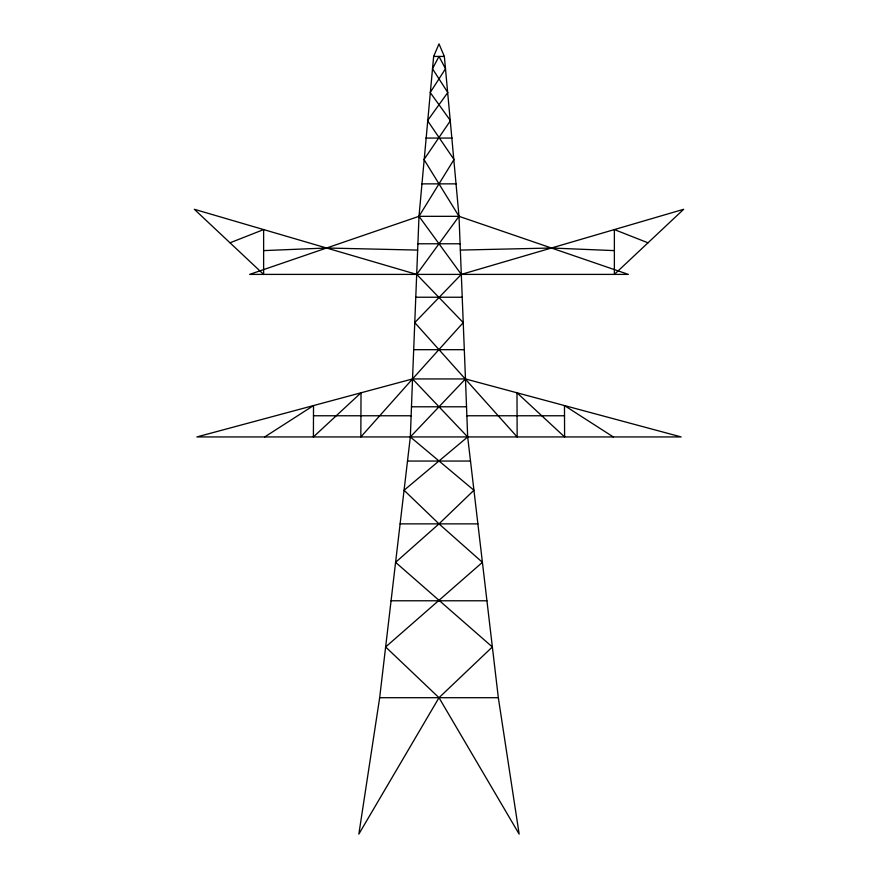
<?xml version="1.0" encoding="UTF-8"?>
<svg xmlns="http://www.w3.org/2000/svg" width="878" height="878" viewBox="0 0 878 878"><rect width="100%" height="100%" fill="white"/><g stroke="black" fill="none" stroke-linecap="round" stroke-linejoin="round"><path stroke-width="1.32" d="M230.014 242.811L263.63 229.586L263.63 274.397L194.334 209.293L416.688 274.397L463.233 322.599L412.528 378.945L410.333 436.937L379.669 697.703L358.85 834.1L439 697.703L492.36 646.965L395.583 562.337L439 523.87L473.933 490.253L410.333 436.937L465.472 378.945L459.007 216.328L444.356 56.433L439 43.9L433.644 56.433L418.993 216.328L412.528 378.945L360.847 436.937L361.012 392.795L313.402 436.937L313.523 405.57L264.706 436.937M416.688 274.397L459.007 216.328L423.997 159.533L450.458 120.648L430.209 92.519L445.53 68.714L439 56.433L432.47 68.714L447.791 92.519L427.542 120.648L454.003 159.533L418.993 216.328L249.626 274.397L628.374 274.397L459.007 216.328L418.993 216.328L461.312 274.397L683.666 209.293L614.37 274.397L614.37 229.586L647.986 242.811M461.312 274.397L414.767 322.599L517.153 436.937L516.988 392.795L564.598 436.937L564.477 405.57L613.294 436.937M412.528 378.945L196.859 436.937L681.141 436.937L465.472 378.945L412.528 378.945L467.667 436.937L498.331 697.703L519.15 834.1L439 697.703L385.64 646.965L482.417 562.337L439 523.87L404.067 490.253L467.667 436.937L465.472 378.945M263.63 250.614L326.572 248.013L417.654 250.087M460.346 250.087L551.428 248.013L614.37 250.614M433.644 56.433L444.356 56.433M425.885 138.065L452.115 138.065M421.857 183.864L456.143 183.864M417.906 243.777L460.094 243.777M415.777 297.236L462.223 297.236M413.692 349.685L464.308 349.685M411.475 406.788L466.525 406.788M313.479 415.766L411.134 415.766M466.866 415.766L564.521 415.766M407.491 461.049L470.509 461.049M400.105 523.87L477.895 523.87M391.072 600.782L486.928 600.782M379.669 697.703L498.331 697.703"/></g></svg>
